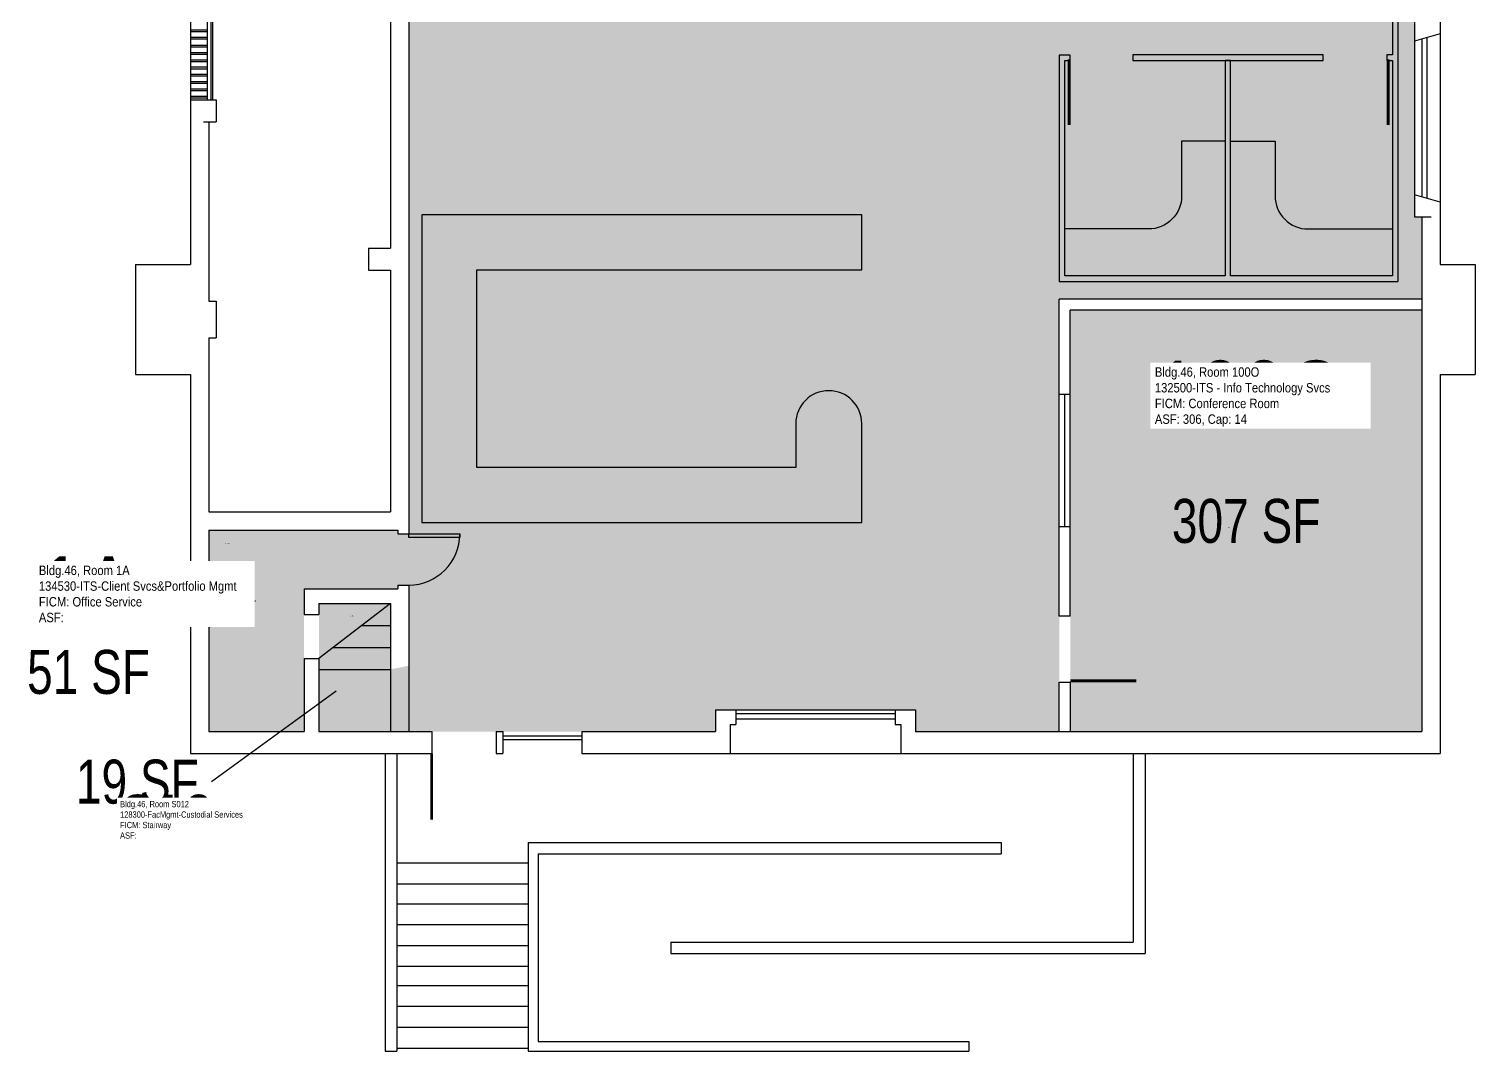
# Model space of a CAD drawing. Header units: inches. Extents: x -23 to 919, y -162 to 2416.
# Drawn here: x -4 to 785, y -162 to 396 of the extents above; entities that cross this region are included whole.
import ezdxf
from ezdxf.enums import TextEntityAlignment as Align

# ---------------------------------------------------------------- set-up
doc = ezdxf.new("R2010")
doc.units = ezdxf.units.IN
doc.header["$LTSCALE"] = 10
doc.header["$MEASUREMENT"] = 0
for name, color, linetype in [('A-DOOR', 2, 'CONTINUOUS'), ('A-FLOR', 3, 'CONTINUOUS'), ('A-GLAZ', 1, 'CONTINUOUS'), ('A-IDEN-RNUM', 7, 'CONTINUOUS'), ('A-IDEN-SNUM', 4, 'CONTINUOUS'), ('A-IDEN-VNUM', 4, 'CONTINUOUS'), ('A-SITE', 3, 'CONTINUOUS'), ('A-WALL', 5, 'CONTINUOUS'), ('AREA-TEXT', 3, 'CONTINUOUS'), ('Rooms-Category-Color', 7, 'CONTINUOUS'), ('Rooms-College-Color', 7, 'CONTINUOUS'), ('Rooms-Department-Color', 7, 'CONTINUOUS'), ('Rooms-Division-Color', 7, 'CONTINUOUS'), ('Rooms-Information', 7, 'CONTINUOUS')]:
    doc.layers.add(name, color=color, linetype=linetype)
doc.styles.add('CP_AREA', font='arial.ttf', dxfattribs={"height": 15})
doc.styles.add('CP_ROOMSNUMBER', font='arial.ttf', dxfattribs={"height": 1})
doc.styles.add('CP_ROOMVNUMBER', font='arial.ttf', dxfattribs={"width": 0.85, "height": 0.075})

msp = doc.modelspace()

# ---------------------------------------------------------------- hatches: boundary and pattern name
at = {"layer": 'Rooms-Category-Color', "true_color": 0xfa9ba3}
for points in [[(203.04, 1149), (261.07, 1149), (346.27, 1149), (346.27, 1029.5), (560.99, 1029.5), (560.99, 1149), (658.91, 1148.97), (658.91, 1035.26), (756, 1035.26), (756, 863.04), (752, 863.04), (752, 851.04), (752, 755.04), (756, 755.04), (756, 632.04), (752, 632.04), (752, 524.04), (756, 524.04), (756, 401.04), (752, 401.04), (752, 293.04), (756, 293.04), (756, 248.1), (558.1, 248.1), (558.1, 12), (479.55, 12), (479.55, 24), (370.47, 24), (370.47, 12), (193, 12), (193, 45.96), (203.04, 48), (203.04, 92.04), (197, 92.04), (197, 119.93), (203.04, 119.93)], [(564.1, 242.1), (756, 242.1), (756, 12), (564.1, 12)], [(94, 12), (145.96, 12), (145.96, 76), (145.96, 90), (197.04, 90), (197.04, 92.04), (197.04, 122.04), (94, 122.04)]]:
    msp.add_hatch(color=241, dxfattribs=at).paths.add_polyline_path(points)
at = {"layer": 'Rooms-Category-Color', "true_color": 0xadadad}
msp.add_hatch(color=253, dxfattribs=at).paths.add_polyline_path([(154, 12), (158.04, 12), (193, 12), (193, 81.96), (154, 81.96), (154, 76)])
at = {"layer": 'Rooms-College-Color', "true_color": 0x80bc67}
for points in [[(203.04, 1149), (261.07, 1149), (346.27, 1149), (346.27, 1029.5), (560.99, 1029.5), (560.99, 1149), (658.91, 1148.97), (658.91, 1035.26), (756, 1035.26), (756, 863.04), (752, 863.04), (752, 851.04), (752, 755.04), (756, 755.04), (756, 632.04), (752, 632.04), (752, 524.04), (756, 524.04), (756, 401.04), (752, 401.04), (752, 293.04), (756, 293.04), (756, 248.1), (558.1, 248.1), (558.1, 12), (479.55, 12), (479.55, 24), (370.47, 24), (370.47, 12), (193, 12), (193, 45.96), (203.04, 48), (203.04, 92.04), (197, 92.04), (197, 119.93), (203.04, 119.93)], [(564.1, 242.1), (756, 242.1), (756, 12), (564.1, 12)]]:
    msp.add_hatch(color=83, dxfattribs=at).paths.add_polyline_path(points)
at = {"layer": 'Rooms-College-Color', "true_color": 0xadadad}
for points in [[(94, 12), (145.96, 12), (145.96, 76), (145.96, 90), (197.04, 90), (197.04, 92.04), (197.04, 122.04), (94, 122.04)], [(154, 12), (158.04, 12), (193, 12), (193, 81.96), (154, 81.96), (154, 76)]]:
    msp.add_hatch(color=253, dxfattribs=at).paths.add_polyline_path(points)
at = {"layer": 'Rooms-Department-Color', "true_color": 0xfa003f}
for points in [[(203.04, 1149), (261.07, 1149), (346.27, 1149), (346.27, 1029.5), (560.99, 1029.5), (560.99, 1149), (658.91, 1148.97), (658.91, 1035.26), (756, 1035.26), (756, 863.04), (752, 863.04), (752, 851.04), (752, 755.04), (756, 755.04), (756, 632.04), (752, 632.04), (752, 524.04), (756, 524.04), (756, 401.04), (752, 401.04), (752, 293.04), (756, 293.04), (756, 248.1), (558.1, 248.1), (558.1, 12), (479.55, 12), (479.55, 24), (370.47, 24), (370.47, 12), (193, 12), (193, 45.96), (203.04, 48), (203.04, 92.04), (197, 92.04), (197, 119.93), (203.04, 119.93)], [(564.1, 242.1), (756, 242.1), (756, 12), (564.1, 12)], [(94, 12), (145.96, 12), (145.96, 76), (145.96, 90), (197.04, 90), (197.04, 92.04), (197.04, 122.04), (94, 122.04)]]:
    msp.add_hatch(color=240, dxfattribs=at).paths.add_polyline_path(points)
at = {"layer": 'Rooms-Department-Color', "true_color": 0xacacac}
msp.add_hatch(color=253, dxfattribs=at).paths.add_polyline_path([(154, 12), (158.04, 12), (193, 12), (193, 81.96), (154, 81.96), (154, 76)])
at = {"layer": 'Rooms-Division-Color', "true_color": 0xfa003f}
for points in [[(203.04, 1149), (261.07, 1149), (346.27, 1149), (346.27, 1029.5), (560.99, 1029.5), (560.99, 1149), (658.91, 1148.97), (658.91, 1035.26), (756, 1035.26), (756, 863.04), (752, 863.04), (752, 851.04), (752, 755.04), (756, 755.04), (756, 632.04), (752, 632.04), (752, 524.04), (756, 524.04), (756, 401.04), (752, 401.04), (752, 293.04), (756, 293.04), (756, 248.1), (558.1, 248.1), (558.1, 12), (479.55, 12), (479.55, 24), (370.47, 24), (370.47, 12), (193, 12), (193, 45.96), (203.04, 48), (203.04, 92.04), (197, 92.04), (197, 119.93), (203.04, 119.93)], [(564.1, 242.1), (756, 242.1), (756, 12), (564.1, 12)], [(94, 12), (145.96, 12), (145.96, 76), (145.96, 90), (197.04, 90), (197.04, 92.04), (197.04, 122.04), (94, 122.04)]]:
    msp.add_hatch(color=240, dxfattribs=at).paths.add_polyline_path(points)
at = {"layer": 'Rooms-Division-Color', "true_color": 0xadadad}
msp.add_hatch(color=253, dxfattribs=at).paths.add_polyline_path([(154, 12), (158.04, 12), (193, 12), (193, 81.96), (154, 81.96), (154, 76)])

# ---------------------------------------------------------------- linework, layer by layer
at = {"layer": 'A-DOOR', "elevation": 0}
for points in [[(563.45, 379.13, 1.5, 1.5, 0), (563.45, 343.13, 0, 0, 0), (562.7, 343.13, 0, 0, 0.414214), (598.7, 379.13, 0, 0, 0.414214)], [(737.56, 379.13, 1.5, 1.5, 0), (737.56, 343.13, 0, 0, 0), (738.31, 343.13, 0, 0, -0.414214), (702.31, 379.13, 0, 0, -0.414214)], [(564.1, 39.75, 1.5, 1.5, 0), (600.1, 39.75, 0, 0, 0), (600.1, 39, 0, 0, 0.414214), (564.1, 75, 0, 0, 0.414214)], [(215.5, 0, 1.5, 1.5, 0), (215.5, -36, 0, 0, 0), (214.75, -36, 0, 0, 0.414214), (250.75, 0, 0, 0, 0.414214)]]:
    msp.add_lwpolyline(points, format="xyseb", dxfattribs=at)
msp.add_lwpolyline([(203.04, 119.93), (230.92, 119.93), (230.92, 117.93), (203.04, 117.93), (203.04, 119.93)], dxfattribs=at)
at = {"layer": 'A-DOOR'}
msp.add_arc((203.04, 119.93, 0), 27.89, 270, 360, dxfattribs=at)
at = {"layer": 'A-FLOR'}
for p, q in [((742.89, 968.4, 0), (742.89, 257.77, 0)), ((739.89, 429.15, 0), (739.89, 381.47, 0)), ((561.1, 381.35, 0), (558.1, 381.35, 0)), ((558.1, 381.35, 0), (558.1, 257.77, 0)), ((564.02, 381.35, 0), (561.1, 381.35, 0)), ((564.02, 378.35, 0), (564.02, 381.35, 0)), ((702.15, 381.47, 0), (598.24, 381.47, 0)), ((598.24, 381.47, 0), (598.24, 378.47, 0)), ((702.15, 378.47, 0), (702.15, 381.47, 0)), ((739.89, 381.47, 0), (736.89, 381.47, 0)), ((736.89, 381.47, 0), (736.89, 378.47, 0)), ((561.1, 260.77, 0), (561.1, 378.35, 0)), ((561.1, 378.35, 0), (564.02, 378.35, 0)), ((598.24, 378.47, 0), (651.56, 378.47, 0)), ((651.56, 378.47, 0), (648.56, 378.47, 0)), ((648.56, 378.47, 0), (648.56, 260.77, 0)), ((651.56, 260.77, 0), (651.56, 378.47, 0)), ((651.56, 378.47, 0), (702.15, 378.47, 0)), ((736.89, 378.47, 0), (739.89, 378.47, 0)), ((739.89, 378.47, 0), (739.89, 260.77, 0)), ((648.56, 260.77, 0), (561.1, 260.77, 0)), ((739.89, 260.77, 0), (651.56, 260.77, 0)), ((558.1, 257.77, 0), (742.89, 257.77, 0)), ((193, 81.96, 0), (154, 52, 0)), ((177.38, 69.96, 0), (193, 69.96, 0)), ((161.76, 57.96, 0), (193, 57.96, 0)), ((154, 45.96, 0), (193, 45.96, 0))]:
    msp.add_line(p, q, dxfattribs=at)
at = {"layer": 'A-FLOR', "elevation": 0}
for points in [[(648.56, 334.43), (624.86, 334.43), (624.86, 304.43, -0.414214), (606.86, 286.43), (561.1, 286.43)], [(651.56, 334.43), (675.86, 334.43), (675.86, 304.43, 0.414214), (693.86, 286.43), (739.89, 286.43)]]:
    msp.add_lwpolyline(points, format="xyb", dxfattribs=at)
msp.add_lwpolyline([(414.27, 180.15), (414.27, 156.15), (240.27, 156.15), (240.27, 264.15), (450.27, 264.15), (450.27, 294.15), (210.27, 294.15), (210.27, 126.15), (450.27, 126.15), (450.27, 180.15, 1)], format="xyb", close=True, dxfattribs=at)
at = {"layer": 'A-GLAZ'}
for p, q in [((752, 389.04, 0), (752, 305.04, 0)), ((756, 390.18, 0), (756, 303.9, 0)), ((758.6, 390.92, 0), (758.6, 303.16, 0)), ((766, 393.04, 0), (766, 301.04, 0)), ((558.1, 124, 0), (558.1, 196, 0)), ((561.1, 124, 0), (561.1, 196, 0)), ((564.1, 124, 0), (564.1, 196, 0)), ((381.51, 24, 0), (468.51, 24, 0)), ((381.51, 21.96, 0), (468.51, 21.96, 0)), ((381.51, 18.96, 0), (468.51, 18.96, 0)), ((250.78, 12.03, 0), (254.31, 12.03, 0)), ((250.78, 12.03, 0), (250.78, 0, 0)), ((254.31, 12.03, 0), (254.31, 0, 0)), ((297.52, 9.47, 0), (254.32, 9.47, 0)), ((250.78, 0, 0), (254.31, 0, 0)), ((297.55, 7.56, 0), (254.35, 7.56, 0)), ((378.51, 0, 0), (471.51, 0, 0))]:
    msp.add_line(p, q, dxfattribs=at)
at = {"layer": 'A-IDEN-VNUM'}
for points in [[(50.92, 83.46), (119.34, 83.46)], [(95.45, -15.28), (163.5, 34.27)]]:
    msp.add_lwpolyline(points, dxfattribs=at)
at = {"layer": 'A-SITE'}
for p, q in [((598.4, 0, 0), (598.4, -102.96, 0)), ((604.89, 0, 0), (604.89, -109.07, 0)), ((190.26, 0, 0), (190.23, -162.39, 0)), ((196.5, -0.34, 0), (196.5, -162.39, 0)), ((268.29, -48.51, 0), (268.29, -162.39, 0)), ((268.29, -48.51, 0), (526.33, -48.51)), ((273.72, -54.62, 0), (273.72, -157.1, 0)), ((273.72, -54.62, 0), (526.33, -54.62)), ((526.33, -48.51), (526.33, -54.62, 0)), ((196.53, -59.68), (268.23, -59.65, 0)), ((196.43, -71.13), (268.13, -71.1, 0)), ((196.57, -81.97), (268.27, -81.93, 0)), ((196.43, -93.26), (268.13, -93.23, 0)), ((196.53, -104.82), (268.23, -104.79, 0)), ((346.09, -102.96), (598.4, -102.96, 0)), ((346.09, -102.96), (346.09, -109.07, 0)), ((346.09, -109.07), (604.89, -109.07, 0)), ((196.43, -116.03), (268.13, -115.99, 0)), ((196.53, -126.59), (268.23, -126.56, 0)), ((196.43, -137.84), (268.13, -137.81, 0)), ((196.85, -149.32), (268.55, -149.29, 0)), ((273.72, -157.1, 0), (508.66, -157.1)), ((508.66, -157.1), (508.66, -162.39)), ((190.23, -162.39, -0.01), (196.5, -162.39, 0)), ((196.53, -160.85), (268.23, -160.81, 0)), ((268.29, -162.39, 0), (508.66, -162.39))]:
    msp.add_line(p, q, dxfattribs=at)
at = {"layer": 'A-WALL'}
for p, q in [((203.04, 1149, 0), (203.04, 119.93, 0)), ((193, 462, 0), (193, 276, 0)), ((84, 438, 0), (84, 267, 0)), ((766, 438, 0), (766, 393.04, 0)), ((93.03, 420, 0), (93.03, 357, 0)), ((95.03, 420, 0), (95.03, 357, 0)), ((95.99, 420, 0), (95.99, 357, 0)), ((84, 395.16, 0), (93.03, 395.16, 0)), ((752, 401.04, 0), (752, 389.04, 0)), ((84, 394.2, 0), (93.03, 394.2, 0)), ((84, 391.2, 0), (93.03, 391.2, 0)), ((84, 390.24, 0), (93.03, 390.24, 0)), ((84, 386.76, 0), (93.03, 386.76, 0)), ((766, 393.04, 0), (752, 389.04, 0)), ((84, 385.8, 0), (93.03, 385.8, 0)), ((84, 382.8, 0), (93.03, 382.8, 0)), ((84, 381.84, 0), (93.03, 381.84, 0)), ((84, 378.84, 0), (93.03, 378.84, 0)), ((84, 377.88, 0), (93.03, 377.88, 0)), ((84, 374.88, 0), (93.03, 374.88, 0)), ((84, 373.92, 0), (93.03, 373.92, 0)), ((84, 370.92, 0), (93.03, 370.92, 0)), ((84, 369.96, 0), (93.03, 369.96, 0)), ((84, 366.96, 0), (93.03, 366.96, 0)), ((84, 366, 0), (93.03, 366, 0)), ((84, 363, 0), (93.03, 363, 0)), ((84, 362, 0), (93.03, 362, 0)), ((84, 359, 0), (93.03, 359, 0)), ((84, 358, 0), (93.03, 358, 0)), ((84, 357, 0), (98, 357, 0)), ((98, 357, 0), (98, 345, 0)), ((91, 345, 0), (98, 345, 0)), ((94, 345, 0), (94, 247, 0)), ((766, 301.04, 0), (752, 305.04, 0)), ((752, 305.04, 0), (752, 293.04, 0)), ((766, 301.04, 0), (766, 267, 0)), ((752, 293.04, 0), (761, 293.04, 0)), ((756, 293.04, 0), (756, 12, 0)), ((181, 276, 0), (193, 276, 0)), ((181, 276, 0), (181, 264, 0)), ((54, 267, 0), (84, 267, 0)), ((54, 267, 0), (54, 207, 0)), ((181, 264, 0), (193, 264, 0)), ((193, 264, 0), (193, 132, 0)), ((766, 267, 0), (785, 267, 0)), ((785, 267, 0), (785, 207, 0)), ((94, 247, 0), (98, 247, 0)), ((98, 247, 0), (98, 227, 0)), ((558.1, 196, 0), (558.1, 248.1, 0)), ((756, 248.1, 0), (558.1, 248.1, 0)), ((756, 242.1, 0), (564.1, 242.1, 0)), ((564.1, 196, 0), (564.1, 242.1, 0)), ((94, 227, 0), (98, 227, 0)), ((94, 227, 0), (94, 132, 0)), ((54, 207, 0), (84, 207, 0)), ((84, 207, 0), (84, 0, 0)), ((766, 207, 0), (785, 207, 0)), ((766, 207, 0), (766, 0, 0)), ((564.1, 196, 0), (558.1, 196, 0)), ((94, 132, 0), (193, 132, 0)), ((94, 122.04, 0), (94, 12, 0)), ((94, 122.04, 0), (197.04, 122.04, 0)), ((197, 119.93, 0), (203.04, 119.93, 0)), ((197.04, 122.04, 0), (197.04, 119.93, 0)), ((203.04, 122.04, 0), (203.04, 119.93, 0)), ((558.1, 75, 0), (558.1, 124, 0)), ((558.1, 124, 0), (564.1, 124, 0)), ((564.1, 75, 0), (564.1, 124, 0)), ((145.96, 90, 0), (145.96, 76, 0)), ((145.96, 90, 0), (197.04, 90, 0)), ((197, 92.04, 0), (203.04, 92.04, 0)), ((197.04, 92.04, 0), (197.04, 90, 0)), ((203.04, 92.04, 0), (203.04, 12, 0)), ((154, 81.96, 0), (154, 76, 0)), ((154, 81.96, 0), (193, 81.96, 0)), ((193, 81.96, 0), (193, 12, 0)), ((145.96, 76, 0), (154, 76, 0)), ((564.1, 75, 0), (558.1, 75, 0)), ((145.96, 52, 0), (154, 52, 0)), ((145.96, 52, 0), (145.96, 12, 0)), ((154, 52, 0), (154, 12, 0)), ((558.1, 12, 0), (558.1, 39, 0)), ((558.1, 39, 0), (564.1, 39, 0)), ((564.1, 39, 0), (564.1, 12, 0)), ((370.47, 24, 0), (381.51, 24, 0)), ((370.47, 24, 0), (370.47, 12, 0)), ((381.51, 24, 0), (381.51, 15.96, 0)), ((468.51, 24, 0), (468.51, 15.96, 0)), ((468.51, 24, 0), (479.55, 24, 0)), ((479.55, 24, 0), (479.55, 12, 0)), ((378.51, 15.96, 0), (378.51, 0, 0)), ((378.51, 15.96, 0), (381.51, 15.96, 0)), ((468.51, 15.96, 0), (471.51, 15.96, 0)), ((471.51, 15.96, 0), (471.51, 0, 0)), ((94, 12, 0), (145.96, 12, 0)), ((154, 12, 0), (215.56, 12, 0)), ((215.56, 12, 0), (215.56, 0, 0)), ((297.58, 12.03, 0), (370.47, 12, 0)), ((297.58, 12.03, 0), (297.58, 0, 0)), ((479.55, 12, 0), (756, 12, 0)), ((84, 0, 0), (215.56, 0, 0)), ((297.58, 0, 0), (378.51, 0, 0)), ((471.51, 0, 0), (766, 0, 0))]:
    msp.add_line(p, q, dxfattribs=at)

# ---------------------------------------------------------------- texts
at = {"layer": 'A-IDEN-RNUM', "style": 'CP_ROOMSNUMBER'}
for s, p in [('0100-O0', (648.23, 123.38, 0)), ('0001-A0', (102.73, 114.43, -0.01)), ('S012-00', (170.96, 74.96))]:
    msp.add_text(s, height=0.36, dxfattribs=at).set_placement(p)
at = {"layer": 'A-IDEN-SNUM', "style": 'CP_ROOMSNUMBER'}
for s, p in [('04600100O0', (648.23, 123.38, 0)), ('04600001A0', (102.73, 114.43, -0.01)), ('0460S01200', (170.96, 74.96))]:
    msp.add_text(s, height=0.36, dxfattribs=at).set_placement(p)
at = {"layer": 'A-IDEN-VNUM', "style": 'CP_ROOMVNUMBER', "width": 0.85}
for s, height, p in [('100O', 36, (610.25, 178.49, 0)), ('1A', 36, (1.19, 71.69, 0)), ('S12', 24, (45.51, -46.45, 0))]:
    msp.add_text(s, height=height, dxfattribs=at).set_placement(p)
at = {"layer": 'AREA-TEXT', "style": 'CP_AREA', "width": 0.75}
for s, p in [('307 SF', (660.05, 127.05)), ('51 SF', (28.28, 44.6, 0)), ('19 SF', (54.91, -15.28))]:
    msp.add_text(s, height=24, dxfattribs=at).set_placement(p, align=Align.MIDDLE_CENTER)

# ---------------------------------------------------------------- next in the draw order: texts
at = {"layer": 'Rooms-Information', "attachment_point": 7, "style": 'CP_ROOMVNUMBER', "bg_fill": 3, "box_fill_scale": 1.5, "bg_fill_color": 256, "bg_fill_true_color": 13158600, "bg_fill_transparency": 0}
for s, insert, char_height, width in [('Bldg.46, Room 100O^M^J132500-ITS - Info Technology Svcs^M^JFICM: Conference Room^M^JASF: 306, Cap: 14', (610.25, 178.49, 0), 5.14286, 115.2), ('Bldg.46, Room 1A^M^J134530-ITS-Client Svcs&Portfolio Mgmt^M^JFICM: Office Service^M^JASF: ', (1.19, 71.69, 0), 5.1429, 115.2), ('Bldg.46, Room S012^M^J128300-FacMgmt-Custodial Services^M^JFICM: Stairway^M^JASF: ', (45.51, -46.45, 0), 3.4286, 76.8)]:
    msp.add_mtext(s, dxfattribs=dict(at, insert=insert, char_height=char_height, width=width))

doc.saveas('drawing.dxf')
